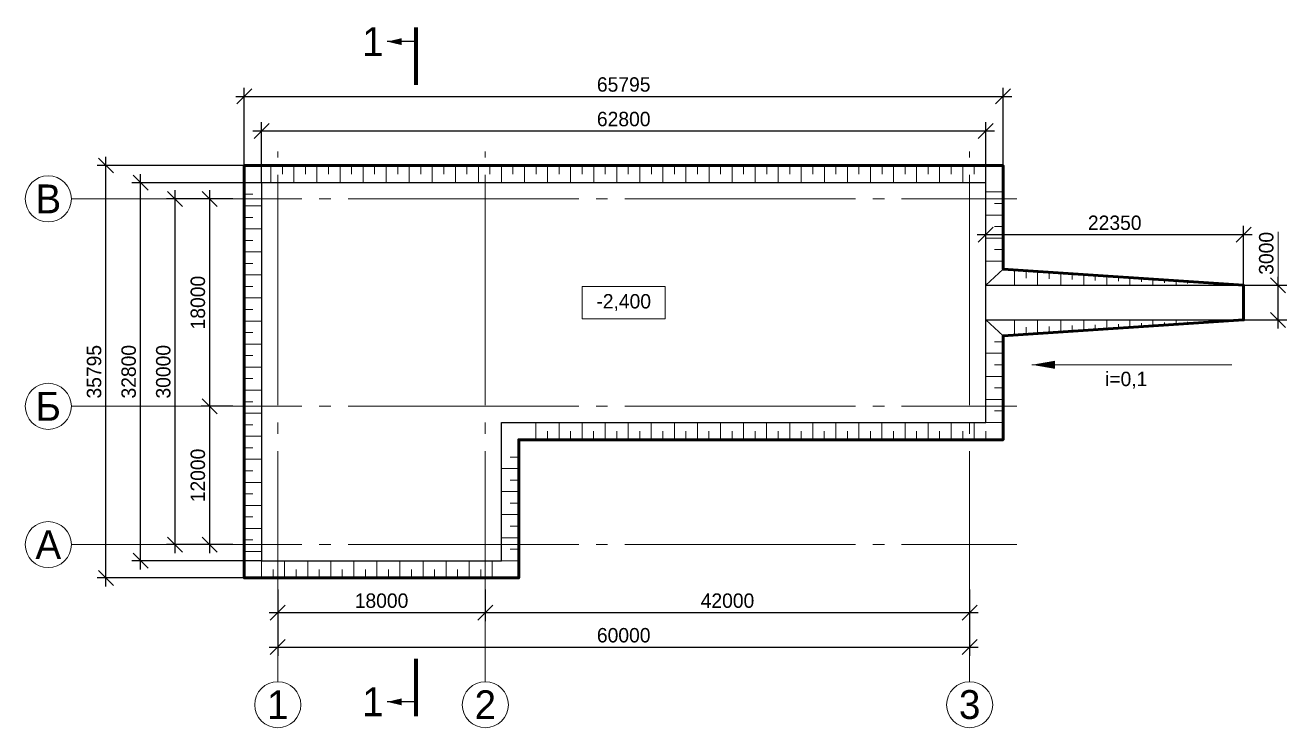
# Model space of a CAD drawing. Header units: metres. Extents: x -33 to 2004, y -39 to 322.
# Drawn here: x 998.1 to 1107.5, y 119.1 to 180.1 of the extents above; entities that cross this region are included whole.
import ezdxf

# ---------------------------------------------------------------- set-up
doc = ezdxf.new("R2010")
doc.units = ezdxf.units.M
doc.linetypes.add('ГОСТ_штрихпунктирная', pattern=[24, 20, -1.5, 1, -1.5])
for name, color, linetype, lineweight in [('Бергштрихи', 7, 'Continuous', 18), ('Конструкции', 7, 'Continuous', 50), ('Котлован', 7, 'Continuous', 50), ('Котлован_низ', 7, 'Continuous', 25), ('Надписи', 7, 'Continuous', 25), ('Оси', 7, 'Continuous', 18), ('Отметки', 5, 'Continuous', 18), ('Размеры', 3, 'Continuous', 18)]:
    doc.layers.add(name, color=color, linetype=linetype, lineweight=lineweight)
doc.styles.add('ГОСТ тип Б', font='ofont.ru_GOST type B.ttf')
doc.dimstyles.new('М1-500', dxfattribs={"dimscale": 0.5, "dimtxt": 2.5, "dimasz": 2.5, "dimexe": 1.5, "dimexo": 0, "dimgap": 0.8, "dimtad": 1, "dimdec": 0, "dimlfac": 1000, "dimtxsty": 'ГОСТ тип Б', "dimtsz": 1.3, "dimcen": 2.5, "dimdle": 1.5, "dimclrd": 3, "dimclre": 3, "dimclrt": 3, "dimazin": 3, "dimtfac": 1, "dimtix": 1, "dimtmove": 0, "dimatfit": 3, "dimtfill": 1, "dimarcsym": 0})

# ---------------------------------------------------------------- blocks, each defined once
blk = doc.blocks.new('_OBLIQUE')
at = {"color": 0, "linetype": 'ByBlock'}
blk.add_line((-0.5, -0.5), (0.5, 0.5), dxfattribs=at)
blk = doc.blocks.new('*D27')
at = {"color": 3, "transparency": 16777216}
for p, q in [((1020, 131.10255), (1020, 128.35255)), ((1038, 131.10255), (1038, 128.35255)), ((1019.25, 129.10255), (1038.75, 129.10255))]:
    blk.add_line(p, q, dxfattribs=at)
at = {"layer": 'Defpoints', "transparency": 16777216}
for p in [(1020, 131.10255), (1038, 131.10255), (1020, 129.10255)]:
    blk.add_point(p, dxfattribs=at)
at = {"layer": 'Размеры', "color": 3, "transparency": 16777216, "xscale": 1.3, "yscale": 1.3}
for p in [(1020, 129.10255), (1038, 129.10255)]:
    blk.add_blockref('_OBLIQUE', p, dxfattribs=at)
at = {"layer": 'Размеры', "color": 3, "transparency": 16777216, "insert": (1029, 130.12755), "char_height": 1.25, "attachment_point": 5, "style": 'ГОСТ тип Б', "bg_fill": 3, "box_fill_scale": 1.1, "bg_fill_color": 1, "bg_fill_transparency": 0}
blk.add_mtext('18000', dxfattribs=at)
blk = doc.blocks.new('*D28')
at = {"color": 3, "transparency": 16777216}
for p, q in [((1038, 131.10255), (1038, 128.35255)), ((1080, 131.10255), (1080, 128.35255)), ((1037.25, 129.10255), (1080.75, 129.10255))]:
    blk.add_line(p, q, dxfattribs=at)
at = {"layer": 'Defpoints', "transparency": 16777216}
for p in [(1038, 131.10255), (1080, 131.10255), (1038, 129.10255)]:
    blk.add_point(p, dxfattribs=at)
at = {"layer": 'Размеры', "color": 3, "transparency": 16777216, "xscale": 1.3, "yscale": 1.3}
for p in [(1038, 129.10255), (1080, 129.10255)]:
    blk.add_blockref('_OBLIQUE', p, dxfattribs=at)
at = {"layer": 'Размеры', "color": 3, "transparency": 16777216, "insert": (1059, 130.12755), "char_height": 1.25, "attachment_point": 5, "style": 'ГОСТ тип Б', "bg_fill": 3, "box_fill_scale": 1.1, "bg_fill_color": 1, "bg_fill_transparency": 0}
blk.add_mtext('42000', dxfattribs=at)
blk = doc.blocks.new('*D29')
at = {"color": 3, "transparency": 16777216}
for p, q in [((1020, 131.10255), (1020, 125.35255)), ((1080, 131.10255), (1080, 125.35255)), ((1019.25, 126.10255), (1080.75, 126.10255))]:
    blk.add_line(p, q, dxfattribs=at)
at = {"layer": 'Defpoints', "transparency": 16777216}
for p in [(1020, 131.10255), (1080, 131.10255), (1020, 126.10255)]:
    blk.add_point(p, dxfattribs=at)
at = {"layer": 'Размеры', "color": 3, "transparency": 16777216, "xscale": 1.3, "yscale": 1.3}
for p in [(1020, 126.10255), (1080, 126.10255)]:
    blk.add_blockref('_OBLIQUE', p, dxfattribs=at)
at = {"layer": 'Размеры', "color": 3, "transparency": 16777216, "insert": (1050, 127.12755), "char_height": 1.25, "attachment_point": 5, "style": 'ГОСТ тип Б', "bg_fill": 3, "box_fill_scale": 1.1, "bg_fill_color": 1, "bg_fill_transparency": 0}
blk.add_mtext('60000', dxfattribs=at)
blk = doc.blocks.new('*D30')
at = {"color": 3, "transparency": 16777216}
for p, q in [((1017.85, 170.89745), (1082.15, 170.89745)), ((1018.6, 166.4), (1018.6, 171.64745)), ((1081.4, 166.4), (1081.4, 171.64745))]:
    blk.add_line(p, q, dxfattribs=at)
at = {"layer": 'Defpoints', "transparency": 16777216}
for p in [(1018.6, 170.89745), (1018.6, 166.4), (1081.4, 166.4)]:
    blk.add_point(p, dxfattribs=at)
at = {"layer": 'Размеры', "color": 3, "transparency": 16777216, "xscale": 1.3, "yscale": 1.3}
for p in [(1018.6, 170.89745), (1081.4, 170.89745)]:
    blk.add_blockref('_OBLIQUE', p, dxfattribs=at)
at = {"layer": 'Размеры', "color": 3, "transparency": 16777216, "insert": (1050, 171.92245), "char_height": 1.25, "attachment_point": 5, "style": 'ГОСТ тип Б', "bg_fill": 3, "box_fill_scale": 1.1, "bg_fill_color": 1, "bg_fill_transparency": 0}
blk.add_mtext('62800', dxfattribs=at)
blk = doc.blocks.new('*D31')
at = {"color": 3, "transparency": 16777216}
for p, q in [((1017.10255, 167.89745), (1017.10255, 174.64745)), ((1082.89745, 167.89745), (1082.89745, 174.64745)), ((1016.35255, 173.89745), (1083.64745, 173.89745))]:
    blk.add_line(p, q, dxfattribs=at)
at = {"layer": 'Defpoints', "transparency": 16777216}
for p in [(1017.10255, 173.89745), (1017.10255, 167.89745), (1082.89745, 167.89745)]:
    blk.add_point(p, dxfattribs=at)
at = {"layer": 'Размеры', "color": 3, "transparency": 16777216, "xscale": 1.3, "yscale": 1.3}
for p in [(1017.10255, 173.89745), (1082.89745, 173.89745)]:
    blk.add_blockref('_OBLIQUE', p, dxfattribs=at)
at = {"layer": 'Размеры', "color": 3, "transparency": 16777216, "insert": (1050, 174.92245), "char_height": 1.25, "attachment_point": 5, "style": 'ГОСТ тип Б', "bg_fill": 3, "box_fill_scale": 1.1, "bg_fill_color": 1, "bg_fill_transparency": 0}
blk.add_mtext('65795', dxfattribs=at)
blk = doc.blocks.new('*D32')
at = {"color": 3, "transparency": 16777216}
for p, q in [((1014.10255, 134.25), (1014.10255, 147.75)), ((1016.10255, 147), (1013.35255, 147)), ((1016.10255, 135), (1013.35255, 135))]:
    blk.add_line(p, q, dxfattribs=at)
at = {"layer": 'Defpoints', "transparency": 16777216}
for p in [(1016.10255, 147), (1014.10255, 135), (1016.10255, 135)]:
    blk.add_point(p, dxfattribs=at)
at = {"layer": 'Размеры', "color": 3, "transparency": 16777216, "xscale": 1.3, "yscale": 1.3, "rotation": 90}
for p in [(1014.10255, 147), (1014.10255, 135)]:
    blk.add_blockref('_OBLIQUE', p, dxfattribs=at)
at = {"layer": 'Размеры', "color": 3, "transparency": 16777216, "insert": (1013.07755, 141), "char_height": 1.25, "attachment_point": 5, "rotation": 90, "style": 'ГОСТ тип Б', "bg_fill": 3, "box_fill_scale": 1.1, "bg_fill_color": 1, "bg_fill_transparency": 0}
blk.add_mtext('12000', dxfattribs=at)
blk = doc.blocks.new('*D33')
at = {"color": 3, "transparency": 16777216}
for p, q in [((1014.10255, 146.25), (1014.10255, 165.75)), ((1016.10255, 165), (1013.35255, 165)), ((1016.10255, 147), (1013.35255, 147))]:
    blk.add_line(p, q, dxfattribs=at)
at = {"layer": 'Defpoints', "transparency": 16777216}
for p in [(1016.10255, 165), (1014.10255, 147), (1016.10255, 147)]:
    blk.add_point(p, dxfattribs=at)
at = {"layer": 'Размеры', "color": 3, "transparency": 16777216, "xscale": 1.3, "yscale": 1.3, "rotation": 90}
for p in [(1014.10255, 165), (1014.10255, 147)]:
    blk.add_blockref('_OBLIQUE', p, dxfattribs=at)
at = {"layer": 'Размеры', "color": 3, "transparency": 16777216, "insert": (1013.07755, 156), "char_height": 1.25, "attachment_point": 5, "rotation": 90, "style": 'ГОСТ тип Б', "bg_fill": 3, "box_fill_scale": 1.1, "bg_fill_color": 1, "bg_fill_transparency": 0}
blk.add_mtext('18000', dxfattribs=at)
blk = doc.blocks.new('*D34')
at = {"color": 3, "transparency": 16777216}
for p, q in [((1011.10255, 134.25), (1011.10255, 165.75)), ((1016.10255, 165), (1010.35255, 165)), ((1016.10255, 135), (1010.35255, 135))]:
    blk.add_line(p, q, dxfattribs=at)
at = {"layer": 'Defpoints', "transparency": 16777216}
for p in [(1016.10255, 165), (1011.10255, 135), (1016.10255, 135)]:
    blk.add_point(p, dxfattribs=at)
at = {"layer": 'Размеры', "color": 3, "transparency": 16777216, "xscale": 1.3, "yscale": 1.3, "rotation": 90}
for p in [(1011.10255, 165), (1011.10255, 135)]:
    blk.add_blockref('_OBLIQUE', p, dxfattribs=at)
at = {"layer": 'Размеры', "color": 3, "transparency": 16777216, "insert": (1010.07755, 150), "char_height": 1.25, "attachment_point": 5, "rotation": 90, "style": 'ГОСТ тип Б', "bg_fill": 3, "box_fill_scale": 1.1, "bg_fill_color": 1, "bg_fill_transparency": 0}
blk.add_mtext('30000', dxfattribs=at)
blk = doc.blocks.new('*D35')
at = {"color": 3, "transparency": 16777216}
for p, q in [((1018.6, 166.4), (1007.35255, 166.4)), ((1008.10255, 132.85), (1008.10255, 167.15)), ((1018.6, 133.6), (1007.35255, 133.6))]:
    blk.add_line(p, q, dxfattribs=at)
at = {"layer": 'Defpoints', "transparency": 16777216}
for p in [(1018.6, 166.4), (1008.10255, 133.6), (1018.6, 133.6)]:
    blk.add_point(p, dxfattribs=at)
at = {"layer": 'Размеры', "color": 3, "transparency": 16777216, "xscale": 1.3, "yscale": 1.3, "rotation": 90}
for p in [(1008.10255, 166.4), (1008.10255, 133.6)]:
    blk.add_blockref('_OBLIQUE', p, dxfattribs=at)
at = {"layer": 'Размеры', "color": 3, "transparency": 16777216, "insert": (1007.07755, 150), "char_height": 1.25, "attachment_point": 5, "rotation": 90, "style": 'ГОСТ тип Б', "bg_fill": 3, "box_fill_scale": 1.1, "bg_fill_color": 1, "bg_fill_transparency": 0}
blk.add_mtext('32800', dxfattribs=at)
blk = doc.blocks.new('*D36')
at = {"color": 3, "transparency": 16777216}
for p, q in [((1005.10255, 131.35255), (1005.10255, 168.64745)), ((1017.10255, 167.89745), (1004.35255, 167.89745)), ((1017.10255, 132.10255), (1004.35255, 132.10255))]:
    blk.add_line(p, q, dxfattribs=at)
at = {"layer": 'Defpoints', "transparency": 16777216}
for p in [(1017.10255, 167.89745), (1005.10255, 132.10255), (1017.10255, 132.10255)]:
    blk.add_point(p, dxfattribs=at)
at = {"layer": 'Размеры', "color": 3, "transparency": 16777216, "xscale": 1.3, "yscale": 1.3, "rotation": 90}
for p in [(1005.10255, 167.89745), (1005.10255, 132.10255)]:
    blk.add_blockref('_OBLIQUE', p, dxfattribs=at)
at = {"layer": 'Размеры', "color": 3, "transparency": 16777216, "insert": (1004.07755, 150), "char_height": 1.25, "attachment_point": 5, "rotation": 90, "style": 'ГОСТ тип Б', "bg_fill": 3, "box_fill_scale": 1.1, "bg_fill_color": 1, "bg_fill_transparency": 0}
blk.add_mtext('35795', dxfattribs=at)
blk = doc.blocks.new('*D37')
at = {"color": 3, "transparency": 16777216}
for p, q in [((1081.4, 157.5), (1081.4, 162.65)), ((1103.75, 157.5), (1103.75, 162.65)), ((1080.65, 161.9), (1104.5, 161.9))]:
    blk.add_line(p, q, dxfattribs=at)
at = {"layer": 'Defpoints', "transparency": 16777216}
for p in [(1081.4, 161.9), (1081.4, 157.5), (1103.75, 157.5)]:
    blk.add_point(p, dxfattribs=at)
at = {"layer": 'Размеры', "color": 3, "transparency": 16777216, "xscale": 1.3, "yscale": 1.3}
for p in [(1081.4, 161.9), (1103.75, 161.9)]:
    blk.add_blockref('_OBLIQUE', p, dxfattribs=at)
at = {"layer": 'Размеры', "color": 3, "transparency": 16777216, "insert": (1092.58, 162.92), "char_height": 1.25, "attachment_point": 5, "style": 'ГОСТ тип Б', "bg_fill": 3, "box_fill_scale": 1.1, "bg_fill_color": 1, "bg_fill_transparency": 0}
blk.add_mtext('22350', dxfattribs=at)
blk = doc.blocks.new('*D38')
at = {"color": 3, "transparency": 16777216}
for p, q in [((1106.75, 153.75), (1106.75, 158.25)), ((1103.75, 157.5), (1107.5, 157.5)), ((1103.75, 154.5), (1107.5, 154.5))]:
    blk.add_line(p, q, dxfattribs=at)
at = {"layer": 'Defpoints', "transparency": 16777216}
for p in [(1103.75, 157.5), (1103.75, 154.5), (1106.75, 154.5)]:
    blk.add_point(p, dxfattribs=at)
at = {"layer": 'Размеры', "color": 3, "transparency": 16777216, "xscale": 1.3, "yscale": 1.3, "rotation": 90}
for p in [(1106.75, 157.5), (1106.75, 154.5)]:
    blk.add_blockref('_OBLIQUE', p, dxfattribs=at)
at = {"layer": 'Размеры', "color": 3, "transparency": 16777216, "insert": (1105.725, 160.275), "char_height": 1.25, "attachment_point": 5, "rotation": 90, "style": 'ГОСТ тип Б', "bg_fill": 3, "box_fill_scale": 1.1, "bg_fill_color": 1, "bg_fill_transparency": 0}
blk.add_mtext('3000', dxfattribs=at)

msp = doc.modelspace()

# ---------------------------------------------------------------- linework, layer by layer
at = {"layer": 'Бергштрихи'}
for p, q in [((1019.4, 167.8974), (1019.4, 166.4)), ((1020.4, 167.8974), (1020.4, 167.1487)), ((1021.4, 167.8974), (1021.4, 166.4)), ((1022.4, 167.8974), (1022.4, 167.1487)), ((1023.4, 167.8974), (1023.4, 166.4)), ((1024.4, 167.8974), (1024.4, 167.1487)), ((1025.4, 167.8974), (1025.4, 166.4)), ((1026.4, 167.8974), (1026.4, 167.1487)), ((1027.4, 167.8974), (1027.4, 166.4)), ((1028.4, 167.8974), (1028.4, 167.1487)), ((1029.4, 167.8974), (1029.4, 166.4)), ((1030.4, 167.8974), (1030.4, 167.1487)), ((1031.4, 167.8974), (1031.4, 166.4)), ((1032.4, 167.8974), (1032.4, 167.1487)), ((1033.4, 167.8974), (1033.4, 166.4)), ((1034.4, 167.8974), (1034.4, 167.1487)), ((1035.4, 167.8974), (1035.4, 166.4)), ((1036.4, 167.8974), (1036.4, 167.1487)), ((1037.4, 167.8974), (1037.4, 166.4)), ((1038.4, 167.8974), (1038.4, 167.1487)), ((1039.4, 167.8974), (1039.4, 166.4)), ((1040.4, 167.8974), (1040.4, 167.1487)), ((1041.4, 167.8974), (1041.4, 166.4)), ((1042.4, 167.8974), (1042.4, 167.1487)), ((1043.4, 167.8974), (1043.4, 166.4)), ((1044.4, 167.8974), (1044.4, 167.1487)), ((1045.4, 167.8974), (1045.4, 166.4)), ((1046.4, 167.8974), (1046.4, 167.1487)), ((1047.4, 167.8974), (1047.4, 166.4)), ((1048.4, 167.8974), (1048.4, 167.1487)), ((1049.4, 167.8974), (1049.4, 166.4)), ((1050.4, 167.8974), (1050.4, 167.1487)), ((1051.4, 167.8974), (1051.4, 166.4)), ((1052.4, 167.8974), (1052.4, 167.1487)), ((1053.4, 167.8974), (1053.4, 166.4)), ((1054.4, 167.8974), (1054.4, 167.1487)), ((1055.4, 167.8974), (1055.4, 166.4)), ((1056.4, 167.8974), (1056.4, 167.1487)), ((1057.4, 167.8974), (1057.4, 166.4)), ((1058.4, 167.8974), (1058.4, 167.1487)), ((1059.4, 167.8974), (1059.4, 166.4)), ((1060.4, 167.8974), (1060.4, 167.1487)), ((1061.4, 167.8974), (1061.4, 166.4)), ((1062.4, 167.8974), (1062.4, 167.1487)), ((1063.4, 167.8974), (1063.4, 166.4)), ((1064.4, 167.8974), (1064.4, 167.1487)), ((1065.4, 167.8974), (1065.4, 166.4)), ((1066.4, 167.8974), (1066.4, 167.1487)), ((1067.4, 167.8974), (1067.4, 166.4)), ((1068.4, 167.8974), (1068.4, 167.1487)), ((1069.4, 167.8974), (1069.4, 166.4)), ((1070.4, 167.8974), (1070.4, 167.1487)), ((1071.4, 167.8974), (1071.4, 166.4)), ((1072.4, 167.8974), (1072.4, 167.1487)), ((1073.4, 167.8974), (1073.4, 166.4)), ((1074.4, 167.8974), (1074.4, 167.1487)), ((1075.4, 167.8974), (1075.4, 166.4)), ((1076.4, 167.8974), (1076.4, 167.1487)), ((1077.4, 167.8974), (1077.4, 166.4)), ((1078.4, 167.8974), (1078.4, 167.1487)), ((1079.4, 167.8974), (1079.4, 166.4)), ((1080.4, 167.8974), (1080.4, 167.1487)), ((1081.4, 167.8974), (1081.4, 166.4)), ((1017.1025, 166.4), (1018.6, 166.4)), ((1017.1025, 165.4), (1017.8513, 165.4)), ((1082.8974, 165.6), (1081.4, 165.6)), ((1017.1025, 164.4), (1018.6, 164.4)), ((1082.8974, 164.6), (1082.1487, 164.6)), ((1017.1025, 163.4), (1017.8513, 163.4)), ((1082.8974, 163.6), (1081.4, 163.6)), ((1017.1025, 162.4), (1018.6, 162.4)), ((1082.8974, 162.6), (1082.1487, 162.6)), ((1017.1025, 161.4), (1017.8513, 161.4)), ((1082.8974, 161.6), (1081.4, 161.6)), ((1017.1025, 160.4), (1018.6, 160.4)), ((1082.8974, 160.6), (1082.1487, 160.6)), ((1017.1025, 159.4), (1017.8513, 159.4)), ((1082.8974, 159.6), (1081.4, 159.6)), ((1017.1025, 158.4), (1018.6, 158.4)), ((1017.1025, 157.4), (1017.8513, 157.4)), ((1017.1025, 156.4), (1018.6, 156.4)), ((1017.1025, 155.4), (1017.8513, 155.4)), ((1017.1025, 154.4), (1018.6, 154.4)), ((1083.8974, 153.1699), (1083.8974, 154.5)), ((1085.8974, 153.3039), (1085.8974, 154.5)), ((1087.8974, 153.4379), (1087.8974, 154.5)), ((1089.8974, 153.5719), (1089.8974, 154.5)), ((1091.8974, 153.7059), (1091.8974, 154.5)), ((1093.8974, 153.8399), (1093.8974, 154.5)), ((1095.8974, 153.9739), (1095.8974, 154.5)), ((1096.8974, 154.0409), (1096.8974, 154.2704)), ((1097.8974, 154.1079), (1097.8974, 154.5)), ((1098.8974, 154.1749), (1098.8974, 154.3374)), ((1017.1025, 153.4), (1017.8513, 153.4)), ((1084.8974, 153.2369), (1084.8974, 153.8684)), ((1086.8974, 153.3709), (1086.8974, 153.9354)), ((1088.8974, 153.5049), (1088.8974, 154.0024)), ((1090.8974, 153.6389), (1090.8974, 154.0694)), ((1092.8974, 153.7729), (1092.8974, 154.1364)), ((1094.8974, 153.9069), (1094.8974, 154.2034)), ((1017.1025, 152.4), (1018.6, 152.4)), ((1082.8974, 152.6), (1082.1487, 152.6)), ((1017.1025, 151.4), (1017.8513, 151.4)), ((1082.8974, 151.6), (1081.4, 151.6)), ((1017.1025, 150.4), (1018.6, 150.4)), ((1082.8974, 150.6), (1082.1487, 150.6)), ((1017.1025, 149.4), (1017.8513, 149.4)), ((1082.8974, 149.6), (1081.4, 149.6)), ((1017.1025, 148.4), (1018.6, 148.4)), ((1082.8974, 148.6), (1082.1487, 148.6)), ((1017.1025, 147.4), (1017.8513, 147.4)), ((1082.8974, 147.6), (1081.4, 147.6)), ((1082.8974, 146.6), (1082.1487, 146.6)), ((1017.1025, 146.4), (1018.6, 146.4)), ((1042.3949, 144.1026), (1042.3949, 145.6)), ((1044.3949, 144.1026), (1044.3949, 145.6)), ((1046.3949, 144.1026), (1046.3949, 145.6)), ((1048.3949, 144.1026), (1048.3949, 145.6)), ((1050.3949, 144.1026), (1050.3949, 145.6)), ((1052.3949, 144.1026), (1052.3949, 145.6)), ((1054.3949, 144.1026), (1054.3949, 145.6)), ((1056.3949, 144.1026), (1056.3949, 145.6)), ((1058.3949, 144.1026), (1058.3949, 145.6)), ((1060.3949, 144.1026), (1060.3949, 145.6)), ((1062.3949, 144.1026), (1062.3949, 145.6)), ((1064.3949, 144.1026), (1064.3949, 145.6)), ((1066.3949, 144.1026), (1066.3949, 145.6)), ((1068.3949, 144.1026), (1068.3949, 145.6)), ((1070.3949, 144.1026), (1070.3949, 145.6)), ((1072.3949, 144.1026), (1072.3949, 145.6)), ((1074.3949, 144.1026), (1074.3949, 145.6)), ((1076.3949, 144.1026), (1076.3949, 145.6)), ((1078.3949, 144.1026), (1078.3949, 145.6)), ((1080.3949, 144.1026), (1080.3949, 145.6)), ((1082.8974, 145.6), (1081.4, 145.6)), ((1017.1025, 145.4), (1017.8513, 145.4)), ((1043.3949, 144.1026), (1043.3949, 144.8513)), ((1045.3949, 144.1026), (1045.3949, 144.8513)), ((1047.3949, 144.1026), (1047.3949, 144.8513)), ((1049.3949, 144.1026), (1049.3949, 144.8513)), ((1051.3949, 144.1026), (1051.3949, 144.8513)), ((1053.3949, 144.1026), (1053.3949, 144.8513)), ((1055.3949, 144.1026), (1055.3949, 144.8513)), ((1057.3949, 144.1026), (1057.3949, 144.8513)), ((1059.3949, 144.1026), (1059.3949, 144.8513)), ((1061.3949, 144.1026), (1061.3949, 144.8513)), ((1063.3949, 144.1026), (1063.3949, 144.8513)), ((1065.3949, 144.1026), (1065.3949, 144.8513)), ((1067.3949, 144.1026), (1067.3949, 144.8513)), ((1069.3949, 144.1026), (1069.3949, 144.8513)), ((1071.3949, 144.1026), (1071.3949, 144.8513)), ((1073.3949, 144.1026), (1073.3949, 144.8513)), ((1075.3949, 144.1026), (1075.3949, 144.8513)), ((1077.3949, 144.1026), (1077.3949, 144.8513)), ((1079.3949, 144.1026), (1079.3949, 144.8513)), ((1081.3949, 144.1026), (1081.3949, 144.8513)), ((1017.1025, 144.4), (1018.6, 144.4)), ((1017.1025, 143.4), (1017.8513, 143.4)), ((1017.1025, 142.4), (1018.6, 142.4)), ((1040.8974, 142.6), (1040.1487, 142.6)), ((1017.1025, 141.4), (1017.8513, 141.4)), ((1040.8974, 141.6), (1039.4, 141.6)), ((1017.1025, 140.4), (1018.6, 140.4)), ((1040.8974, 140.6), (1040.1487, 140.6)), ((1017.1025, 139.4), (1017.8513, 139.4)), ((1040.8974, 139.6), (1039.4, 139.6)), ((1017.1025, 138.4), (1018.6, 138.4)), ((1040.8974, 138.6), (1040.1487, 138.6)), ((1017.1025, 137.4), (1017.8513, 137.4)), ((1040.8974, 137.6), (1039.4, 137.6)), ((1017.1025, 136.4), (1018.6, 136.4)), ((1040.8974, 136.6), (1040.1487, 136.6)), ((1017.1025, 135.4), (1017.8513, 135.4)), ((1040.8974, 135.6), (1039.4, 135.6)), ((1040.8974, 134.6), (1040.1487, 134.6)), ((1017.1025, 134.4), (1018.6, 134.4)), ((1018.6, 132.1026), (1018.6, 133.6)), ((1020.6, 132.1026), (1020.6, 133.6)), ((1022.6, 132.1026), (1022.6, 133.6)), ((1024.6, 132.1026), (1024.6, 133.6)), ((1026.6, 132.1026), (1026.6, 133.6)), ((1028.6, 132.1026), (1028.6, 133.6)), ((1030.6, 132.1026), (1030.6, 133.6)), ((1032.6, 132.1026), (1032.6, 133.6)), ((1034.6, 132.1026), (1034.6, 133.6)), ((1036.6, 132.1026), (1036.6, 133.6)), ((1038.6, 132.1026), (1038.6, 133.6)), ((1040.8974, 133.6), (1039.4, 133.6)), ((1019.6, 132.1026), (1019.6, 132.8513)), ((1021.6, 132.1026), (1021.6, 132.8513)), ((1023.6, 132.1026), (1023.6, 132.8513)), ((1025.6, 132.1026), (1025.6, 132.8513)), ((1027.6, 132.1026), (1027.6, 132.8513)), ((1029.6, 132.1026), (1029.6, 132.8513)), ((1031.6, 132.1026), (1031.6, 132.8513)), ((1033.6, 132.1026), (1033.6, 132.8513)), ((1035.6, 132.1026), (1035.6, 132.8513)), ((1037.6, 132.1026), (1037.6, 132.8513))]:
    msp.add_line(p, q, dxfattribs=at)
at = {"layer": 'Конструкции', "lineweight": 25}
for p, q in [((1032, 178.6474), (1029.5, 178.6474)), ((1032, 121.3525), (1029.5, 121.3525))]:
    msp.add_line(p, q, dxfattribs=at)
at = {"layer": 'Конструкции'}
for points in [[(1030.75, 178.6474, 0.6, 0, 0), (1029.5, 178.6474, 0, 0, 0)], [(1030.75, 121.3525, 0.6, 0, 0), (1029.5, 121.3525, 0, 0, 0)]]:
    msp.add_lwpolyline(points, format="xyseb", dxfattribs=at)
at = {"layer": 'Котлован'}
msp.add_lwpolyline([(1082.8974, 158.8971), (1082.8974, 167.8974), (1017.1025, 167.8974), (1017.1025, 132.1026), (1040.8974, 132.1026), (1040.8974, 144.1026), (1082.8974, 144.1026), (1082.8974, 153.1029), (1103.75, 154.5), (1103.75, 157.5)], close=True, dxfattribs=at)
at = {"layer": 'Котлован_низ'}
for p, q in [((1081.4, 157.5), (1082.8974, 158.8971)), ((1081.4, 157.5), (1103.75, 157.5)), ((1081.4, 154.5), (1103.75, 154.5)), ((1081.4, 154.5), (1082.8974, 153.1029))]:
    msp.add_line(p, q, dxfattribs=at)
msp.add_lwpolyline([(1018.6, 133.6), (1039.4, 133.6), (1039.4, 145.6), (1081.4, 145.6), (1081.4, 166.4), (1018.6, 166.4)], close=True, dxfattribs=at)
at = {"layer": 'Оси', "linetype": 'ГОСТ_штрихпунктирная'}
for p, q in [((1020, 123.1025), (1020, 169.1026)), ((1038, 123.1025), (1038, 169.1026)), ((1080, 123.1025), (1080, 169.1026)), ((1002.1025, 165), (1084.1026, 165)), ((1002.1025, 147), (1084.1026, 147)), ((1002.1025, 135), (1084.1026, 135))]:
    msp.add_line(p, q, dxfattribs=at)
at = {"layer": 'Оси'}
for centre in [(1000.1025, 165), (1000.1025, 147), (1000.1025, 135), (1020, 121.1025), (1038, 121.1025), (1080, 121.1025)]:
    msp.add_circle(centre, 2, dxfattribs=at)
at = {"layer": 'Отметки'}
msp.add_lwpolyline([(1046.4, 154.6), (1053.6, 154.6), (1053.6, 157.4), (1046.4, 157.4)], close=True, dxfattribs=at)
at = {"layer": 'Размеры'}
msp.add_line((1102.75, 150.6029), (1085.4, 150.6029), dxfattribs=at)
msp.add_lwpolyline([(1087.4, 150.6029, 0.7, 0, 0), (1085.4, 150.6029, 0, 0, 0)], format="xyseb", dxfattribs=at)

# ---------------------------------------------------------------- texts
at = {"layer": 'Надписи', "char_height": 2.5, "attachment_point": 5, "style": 'ГОСТ тип Б'}
for insert in [(1028.25, 178.6474), (1028.25, 121.3525)]:
    msp.add_mtext('1', dxfattribs=dict(at, insert=insert))
at = {"layer": 'Оси', "char_height": 2.5, "attachment_point": 5, "style": 'ГОСТ тип Б'}
for s, insert in [('В', (1000.1025, 165)), ('Б', (1000.1025, 147)), ('А', (1000.1025, 135)), ('1', (1020, 121.1025)), ('2', (1038, 121.1025)), ('3', (1080, 121.1025))]:
    msp.add_mtext(s, dxfattribs=dict(at, insert=insert))
at = {"layer": 'Отметки', "insert": (1050, 156), "char_height": 1.25, "attachment_point": 5, "style": 'ГОСТ тип Б'}
msp.add_mtext('-2,400', dxfattribs=at)
at = {"layer": 'Размеры', "insert": (1093.575, 150.0029), "char_height": 1.25, "attachment_point": 2, "style": 'ГОСТ тип Б'}
msp.add_mtext('i=0,1', dxfattribs=at)

# ---------------------------------------------------------------- next in the draw order: dimensions: what is measured, and where the dimension line sits
at = {"layer": 'Размеры'}
for base, p1, p2, picture, middle in [((1018.6, 170.8974), (1018.6, 166.4), (1081.4, 166.4), '*D30', (1050, 171.9224)), ((1081.4, 161.8971), (1081.4, 157.5), (1103.75, 157.5), '*D37', (1092.575, 162.9221)), ((1020, 129.1026), (1020, 131.1026), (1038, 131.1026), '*D27', (1029, 130.1276))]:
    dim = msp.add_linear_dim(base=base, p1=p1, p2=p2, dimstyle='М1-500', dxfattribs=at)
    dim.commit()
    dim.dimension.update_dxf_attribs({"geometry": picture, "text_midpoint": middle})
dim = msp.add_linear_dim(base=(1014.1025, 135), p1=(1016.1025, 135), p2=(1016.1025, 147), angle=90, dimstyle='М1-500', dxfattribs=at)
dim.commit()
dim.dimension.update_dxf_attribs({"geometry": '*D32', "text_midpoint": (1013.0775, 141)})

# ---------------------------------------------------------------- next in the draw order: linework, layer by layer
at = {"layer": 'Бергштрихи'}
for p, q in [((1083.8974, 158.8301), (1083.8974, 157.5)), ((1084.8974, 158.7631), (1084.8974, 158.1316)), ((1085.8974, 158.6961), (1085.8974, 157.5)), ((1086.8974, 158.6291), (1086.8974, 158.0646)), ((1087.8974, 158.5621), (1087.8974, 157.5)), ((1088.8974, 158.4951), (1088.8974, 157.9976)), ((1089.8974, 158.4281), (1089.8974, 157.5)), ((1090.8974, 158.3611), (1090.8974, 157.9306)), ((1091.8974, 158.2941), (1091.8974, 157.5)), ((1092.8974, 158.2271), (1092.8974, 157.8636)), ((1093.8974, 158.1601), (1093.8974, 157.5)), ((1094.8974, 158.0931), (1094.8974, 157.7966)), ((1095.8974, 158.0261), (1095.8974, 157.5)), ((1096.8974, 157.9591), (1096.8974, 157.7296)), ((1097.8974, 157.8921), (1097.8974, 157.5)), ((1098.8974, 157.8251), (1098.8974, 157.6626))]:
    msp.add_line(p, q, dxfattribs=at)

# ---------------------------------------------------------------- next in the draw order: dimensions: what is measured, and where the dimension line sits
at = {"layer": 'Размеры'}
for base, p1, p2, picture, middle in [((1017.1025, 173.8974), (1017.1025, 167.8974), (1082.8974, 167.8974), '*D31', (1050, 174.9224)), ((1038, 129.1026), (1038, 131.1026), (1080, 131.1026), '*D28', (1059, 130.1276))]:
    dim = msp.add_linear_dim(base=base, p1=p1, p2=p2, dimstyle='М1-500', dxfattribs=at)
    dim.commit()
    dim.dimension.update_dxf_attribs({"geometry": picture, "text_midpoint": middle})
dim = msp.add_linear_dim(base=(1014.1025, 147), p1=(1016.1025, 147), p2=(1016.1025, 165), angle=90, dimstyle='М1-500', dxfattribs=at)
dim.commit()
dim.dimension.update_dxf_attribs({"geometry": '*D33', "text_midpoint": (1013.0775, 156)})
dim = msp.add_linear_dim(base=(1106.75, 154.5), p1=(1103.75, 154.5), p2=(1103.75, 157.5), angle=90, dimstyle='М1-500', override={"dimtmove": 2}, dxfattribs=at)
dim.commit()
dim.dimension.update_dxf_attribs({"geometry": '*D38', "text_midpoint": (1105.725, 160.275), "dimtype": 160})

# ---------------------------------------------------------------- next in the draw order: linework, layer by layer
at = {"layer": 'Конструкции', "const_width": 0.35}
msp.add_lwpolyline([(1032, 174.8974), (1032, 179.8974)], dxfattribs=at)
at = {"layer": 'Размеры'}
msp.add_line((1106.75, 158.25), (1106.75, 162.15), dxfattribs=at)

# ---------------------------------------------------------------- next in the draw order: dimensions: what is measured, and where the dimension line sits
dim = msp.add_linear_dim(base=(1011.1025, 135), p1=(1016.1025, 135), p2=(1016.1025, 165), angle=90, dimstyle='М1-500', dxfattribs=at)
dim.commit()
dim.dimension.update_dxf_attribs({"geometry": '*D34', "text_midpoint": (1010.0775, 150)})
dim = msp.add_linear_dim(base=(1020, 126.1025), p1=(1020, 131.1026), p2=(1080, 131.1026), dimstyle='М1-500', dxfattribs=at)
dim.commit()
dim.dimension.update_dxf_attribs({"geometry": '*D29', "text_midpoint": (1050, 127.1275)})

# ---------------------------------------------------------------- next in the draw order: linework, layer by layer
at = {"layer": 'Конструкции', "const_width": 0.35}
msp.add_lwpolyline([(1032, 125.1025), (1032, 120.1025)], dxfattribs=at)

# ---------------------------------------------------------------- next in the draw order: dimensions: what is measured, and where the dimension line sits
at = {"layer": 'Размеры'}
dim = msp.add_linear_dim(base=(1008.1025, 133.6), p1=(1018.6, 133.6), p2=(1018.6, 166.4), angle=90, dimstyle='М1-500', dxfattribs=at)
dim.commit()
dim.dimension.update_dxf_attribs({"geometry": '*D35', "text_midpoint": (1007.0775, 150)})

# ---------------------------------------------------------------- next in the draw order: dimensions: what is measured, and where the dimension line sits
dim = msp.add_linear_dim(base=(1005.1025, 132.1026), p1=(1017.1025, 132.1026), p2=(1017.1025, 167.8974), angle=90, dimstyle='М1-500', dxfattribs=at)
dim.commit()
dim.dimension.update_dxf_attribs({"geometry": '*D36', "text_midpoint": (1004.0775, 150)})

doc.saveas('drawing.dxf')
